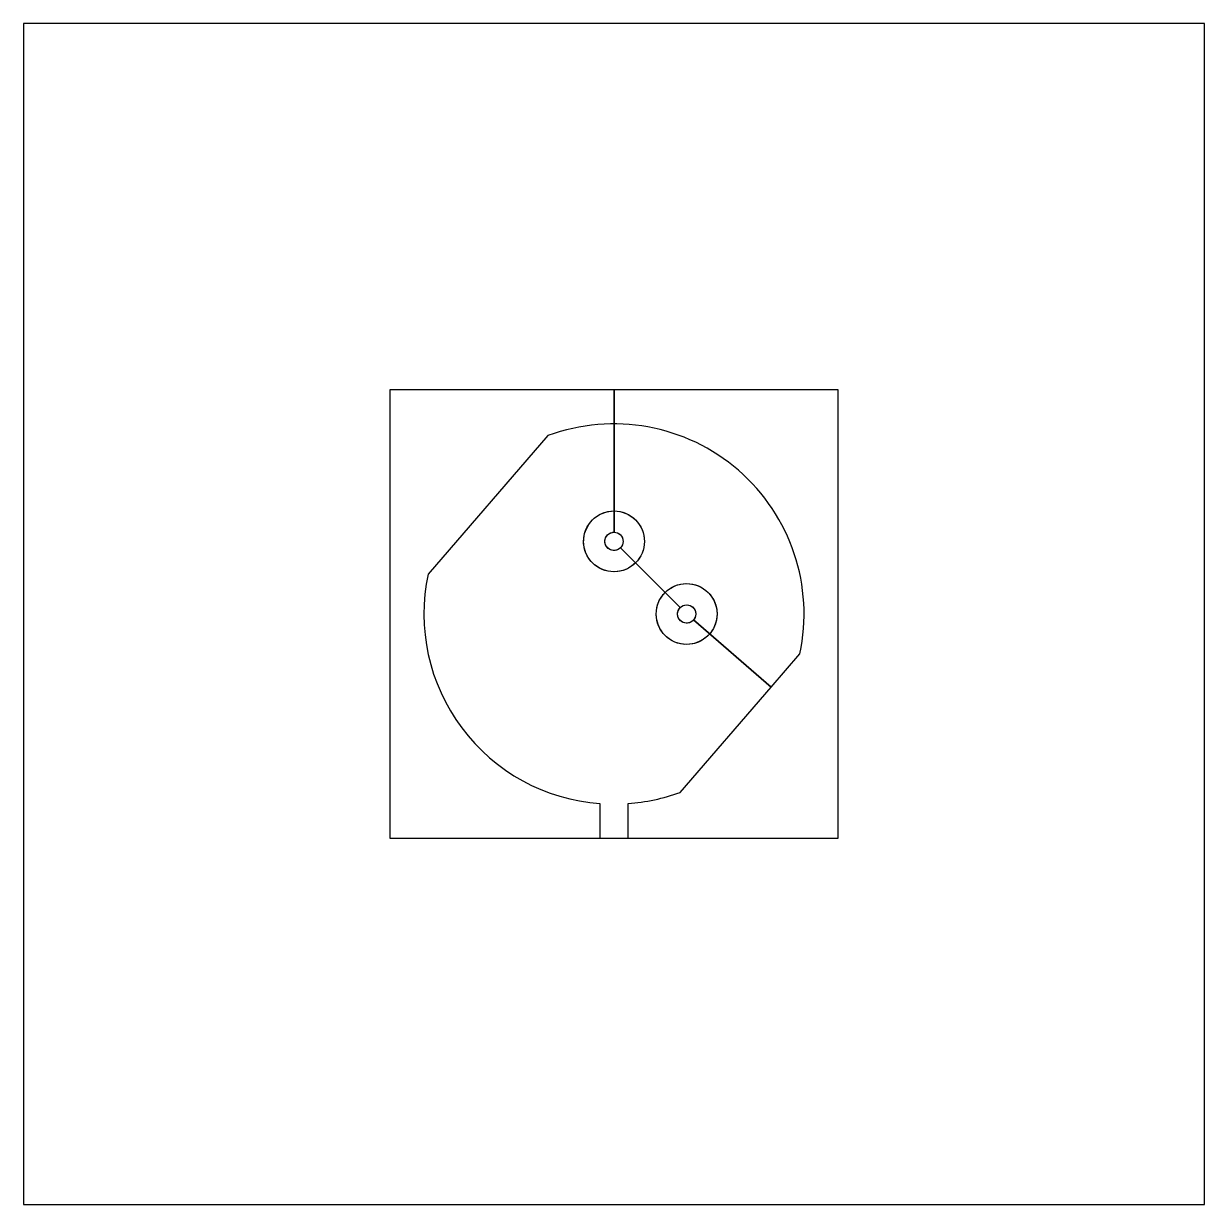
# Model space of a CAD drawing. Header units: metres. Extents: x -70 to 70, y -70 to 70.
import ezdxf

# ---------------------------------------------------------------- set-up
doc = ezdxf.new("R2010")
doc.units = ezdxf.units.M
for name, color, linetype in [('CircularPatchV3', 30, 'Continuous'), ('Layer_1', 10, 'Continuous'), ('Layer_2', 50, 'Continuous')]:
    doc.layers.add(name, color=color, linetype=linetype)

msp = doc.modelspace()

# ---------------------------------------------------------------- linework, layer by layer
at = {"layer": 'CircularPatchV3'}
msp.add_lwpolyline([(-69.92, 69.92), (-69.92, -69.92), (69.92, -69.92), (69.92, 69.92), (-69.92, 69.92)], close=True, dxfattribs=at)
for points in [[(26.53, 26.53), (0, 26.53), (0, 9.68, -0.414214), (1.08, 8.6, -0.198912), (0.76, 7.84), (7.84, 0.76, -0.668179), (9.68, 0, -1.496606), (7.84, 0.76), (0.76, 7.84, -1.496606), (0, 9.68), (0, 26.53), (-26.53, 26.53), (-26.53, -26.53), (26.53, -26.53), (26.53, 26.53)], [(-26.53, 26.53), (-26.53, -26.53), (26.53, -26.53), (26.53, 26.53), (0, 26.53), (0, 12.2, -0.414214), (3.6, 8.6, -0.198912), (2.55, 6.05), (6.05, 2.55, -0.668179), (12.2, 0, -1.496606), (6.05, 2.55), (2.55, 6.05, -1.496606), (0, 12.2), (0, 26.53), (-26.53, 26.53)]]:
    msp.add_lwpolyline(points, format="xyb", close=True, dxfattribs=at)
for centre, radius in [((0, 8.6), 3.6), ((0, 8.6), 1.08), ((0, 8.6), 1.08), ((8.6, 0), 3.6), ((8.6, 0), 1.08), ((8.6, 0), 1.08)]:
    msp.add_circle(centre, radius, dxfattribs=at)
at = {"layer": 'Layer_1'}
for centre in [(0, 8.6), (0, 8.6), (8.6, 0), (8.6, 0)]:
    msp.add_circle(centre, 3.6, dxfattribs=at)
at = {"layer": 'Layer_2'}
msp.add_lwpolyline([(7.82, -21.12), (18.6, -8.67), (9.42, -0.71, -1.036305), (7.84, 0.76), (0.76, 7.84, -5.027339), (1.08, 8.6, -0.198912), (0.76, 7.84), (7.84, 0.76, -0.668179), (9.68, 0, -0.180444), (9.42, -0.71), (18.6, -8.67), (22.01, -4.73, 0.591684), (-7.82, 21.12), (-22.01, 4.73, 0.455279), (-1.66, -22.45), (-1.66, -26.53), (1.66, -26.53), (1.66, -22.45, 0.070305), (7.82, -21.12)], format="xyb", close=True, dxfattribs=at)

doc.saveas('drawing.dxf')
